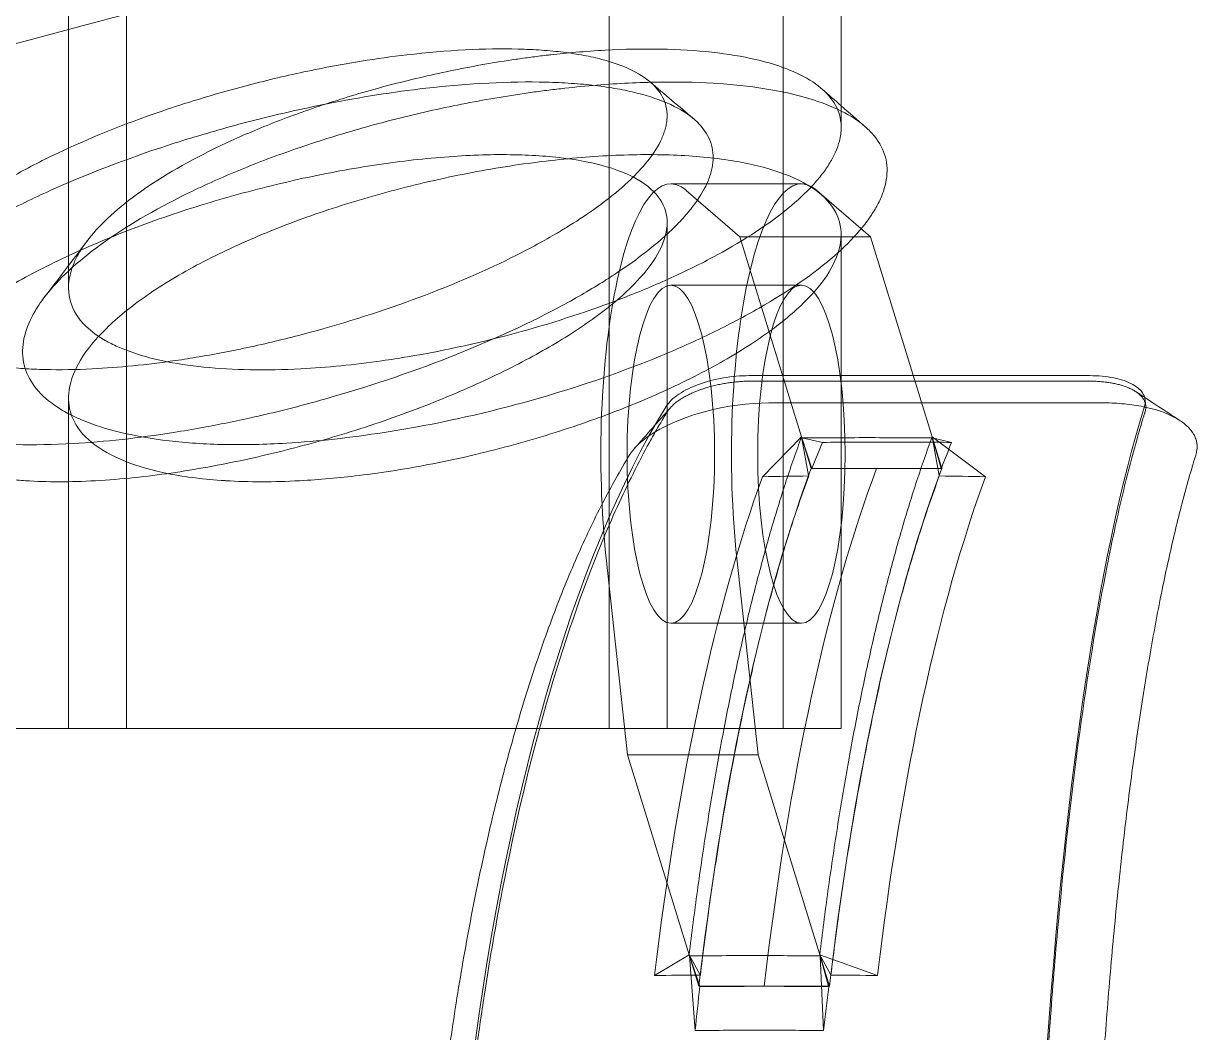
# Model space of a CAD drawing. Header units: millimetres. Extents: x -6314 to 11113, y -129 to 3675.
# Drawn here: x 7616.28 to 7654.58, y 1711.33 to 1744.16 of the extents above; entities that cross this region are included whole.
import ezdxf

# ---------------------------------------------------------------- set-up
doc = ezdxf.new("R2010")
doc.units = ezdxf.units.MM
doc.layers.add('Equipment', color=123, linetype='Continuous')

# ---------------------------------------------------------------- blocks, each defined once
blk = doc.blocks.new('A$C22f65225')
at = {"layer": 'Equipment', "linetype": 'Continuous', "lineweight": 0, "extrusion": (0, 1, 0)}
for p, q in [((-46.43, 263.03), (-46.43, 298)), ((-44.718, 250), (-44.718, 298)), ((-30.432, 250), (-30.432, 298)), ((-25.282, 250), (-25.282, 298)), ((-23.57, 267.774), (-23.57, 298)), ((-24.746, 266.111), (-28.61, 266.111)), ((-28.157, 265.917), (-26.567, 264.54)), ((-22.703, 264.54), (-24.294, 265.917)), ((-28.72, 250), (-28.72, 264.957)), ((-26.567, 264.54), (-22.703, 264.54)), ((-26.567, 264.54), (-24.742, 258.626)), ((-23.57, 250), (-23.57, 264.607)), ((-20.879, 258.626), (-22.703, 264.54)), ((-24.746, 263.111), (-28.61, 263.111)), ((-16.216, 260.435), (-26.304, 260.435)), ((-46.43, 259.311), (-46.43, 259.77)), ((-14.576, 259.705), (-14.562, 259.538)), ((-46.43, 259.31), (-46.43, 259.311)), ((-46.43, 250), (-46.43, 259.31)), ((-25.894, 257.447), (-24.742, 258.626)), ((-24.742, 258.626), (-24.534, 257.478)), ((-24.742, 258.626), (-24.732, 258.593)), ((-24.122, 258.461), (-24.732, 258.593)), ((-24.436, 257.692), (-24.732, 258.593)), ((-24.732, 258.593), (-24.454, 257.692)), ((-19.299, 257.447), (-20.879, 258.626)), ((-20.671, 257.478), (-20.879, 258.626)), ((-20.868, 258.593), (-20.879, 258.626)), ((-20.306, 258.461), (-20.868, 258.593)), ((-20.868, 258.593), (-20.609, 257.692)), ((-20.591, 257.692), (-20.868, 258.593)), ((-24.436, 257.692), (-24.454, 257.692)), ((-22.522, 257.692), (-24.436, 257.692)), ((-24.433, 257.683), (-24.436, 257.692)), ((-20.609, 257.692), (-22.522, 257.692)), ((-20.609, 257.692), (-20.606, 257.683)), ((-20.591, 257.692), (-20.609, 257.692)), ((-24.534, 257.478), (-24.532, 257.467)), ((-20.669, 257.467), (-20.671, 257.478)), ((-29.894, 249.219), (-30.521, 255.033)), ((-26.657, 255.033), (-26.03, 249.219)), ((-24.746, 253.111), (-28.61, 253.111)), ((-49.192, 250), (-46.43, 250)), ((-46.43, 250), (-37.836, 250)), ((-37.836, 250), (-23.57, 250)), ((-28.069, 243.301), (-29.894, 249.219)), ((-26.03, 249.219), (-29.894, 249.219)), ((-26.03, 249.219), (-24.205, 243.301)), ((-29.094, 242.69), (-28.069, 243.301)), ((-27.741, 242.712), (-28.069, 243.301)), ((-28.058, 243.268), (-28.069, 243.301)), ((-27.89, 241.061), (-28.058, 243.268)), ((-28.058, 243.268), (-27.756, 242.371)), ((-27.782, 242.371), (-28.058, 243.268)), ((-22.499, 242.69), (-24.205, 243.301)), ((-24.205, 243.301), (-23.877, 242.712)), ((-24.205, 243.301), (-24.195, 243.268)), ((-24.092, 241.061), (-24.195, 243.268)), ((-23.943, 242.371), (-24.195, 243.268)), ((-24.195, 243.268), (-23.918, 242.371)), ((-27.737, 242.704), (-27.741, 242.712)), ((-23.877, 242.712), (-23.873, 242.704)), ((-27.756, 242.371), (-27.782, 242.371)), ((-27.756, 242.371), (-27.752, 242.359)), ((-25.85, 242.371), (-27.756, 242.371)), ((-23.943, 242.371), (-25.85, 242.371)), ((-23.94, 242.359), (-23.943, 242.371)), ((-23.918, 242.371), (-23.943, 242.371))]:
    blk.add_line(p, q, dxfattribs=at)
at = {"layer": 'Equipment', "linetype": 'Continuous', "lineweight": 0, "extrusion": (0, 0, -1)}
blk.add_arc((0, 96.769), 180, 71.01086, 88.08979, dxfattribs=at)
for centre, major_axis, ratio, start_param, end_param in [((-28.61, 258.111), (0, 8), 0.258819, -1.965779, 0.22045), ((-28.61, 258.111), (0, -5), 0.258819, -3.141592653589798, 3.141592653589789), ((-22.573, 227), (0, 37.2), 0.34202, -1.237608, -0.506999), ((-15.626, 226.995), (0.33, 37.205), 0.24891, -0.603058, -0.565039), ((6.881, 162.366), (144.922, -31.473), 0.620885, -1.920636, -1.907277), ((6.881, 162.366), (144.922, -31.473), 0.620885, -1.907278, -1.893919), ((-15.15, 227), (0, 37.2), 0.258819, -0.610601, -0.6005), ((-15.15, 227), (0, 37.2), 0.258819, -1.134743, -0.610601), ((-13.76, 226.984), (0.004, -37.214), 0.258982, -4.276685, -3.753451), ((-0.009, 196.282), (109.18, -13.161), 0.407818, -1.889241, -1.87638), ((-15.15, 227), (0, 37.2), 0.258819, -1.144829, -1.134743), ((-0.007, 196.282), (109.18, -13.161), 0.407817, -1.840018, -1.827157), ((-15.818, 226.998), (0.461, 37.201), 0.244947, -1.18619, -1.148181)]:
    blk.add_ellipse(centre, major_axis=major_axis, ratio=ratio, start_param=start_param, end_param=end_param, dxfattribs=at)
at = {"layer": 'Equipment', "linetype": 'Continuous', "lineweight": 0}
for centre, major_axis, ratio, start_param, end_param in [((-24.746, 258.111), (0, 8), 0.258819, -0.22045, 1.965779), ((-24.746, 258.111), (0, -5), 0.258819, -3.141592653589789, 3.141592653589798), ((-26.628, 258.062), (3.369, 0.556), 0.43529, 1.223758, 2.321842), ((-11.461, 227), (0, -37.2), 0.173648, -2.634593, -1.903985), ((-18.528, 226.995), (0.332, -37.205), 0.268682, -2.581157, -2.543138), ((-29.815, 258.106), (-0.0417, -0.0639), 0.049048, -2.088656, -1.02722), ((-17.082, 227), (0, -37.2), 0.258819, -2.541093, -1.996763), ((-19.014, 227), (0, -37.2), 0.258819, -2.541093, -2.530991), ((-20.355, 226.984), (-0.004, 37.214), 0.258983, 0.611859, 1.135093), ((-19.014, 227), (0, -37.2), 0.258819, -2.530991, -2.00685), ((-0.061, 133.097), (-142.439, 52.637), 0.791175, -1.120696, -1.111384), ((-0.051, 133.097), (-142.439, 52.637), 0.791175, -1.156281, -1.146969), ((-19.014, 227), (0, -37.2), 0.258819, -2.00685, -1.996763), ((-18.337, 226.998), (0.464, -37.201), 0.272601, -1.999849, -1.96184)]:
    blk.add_ellipse(centre, major_axis=major_axis, ratio=ratio, start_param=start_param, end_param=end_param, dxfattribs=at)
for points, knots in [([(-49.41, 260.88), (-49.739, 260.958), (-50.036, 261.054), (-50.294, 261.164), (-50.816, 261.387), (-51.185, 261.675), (-51.386, 262.001), (-51.46, 262.12), (-51.514, 262.248), (-51.546, 262.382), (-51.557, 262.427), (-51.565, 262.472), (-51.57, 262.518), (-51.582, 262.609), (-51.583, 262.7), (-51.576, 262.794), (-51.568, 262.888), (-51.551, 262.985), (-51.525, 263.081), (-51.418, 263.483), (-51.147, 263.926), (-50.722, 264.381), (-50.299, 264.835), (-49.717, 265.306), (-49.034, 265.754), (-48.782, 265.92), (-48.508, 266.087), (-48.218, 266.254), (-48.122, 266.309), (-48.023, 266.365), (-47.922, 266.42), (-47.519, 266.642), (-47.072, 266.868), (-46.62, 267.079), (-45.677, 267.519), (-44.605, 267.946), (-43.479, 268.324), (-42.927, 268.509), (-42.348, 268.688), (-41.762, 268.852), (-41.47, 268.935), (-41.176, 269.013), (-40.884, 269.087), (-40.593, 269.161), (-40.304, 269.231), (-40.018, 269.296), (-39.727, 269.363), (-39.429, 269.428), (-39.128, 269.489), (-38.227, 269.672), (-37.301, 269.822), (-36.421, 269.925), (-35.232, 270.065), (-34.1, 270.123), (-33.125, 270.097), (-32.889, 270.091), (-32.656, 270.08), (-32.432, 270.064), (-32.208, 270.048), (-31.993, 270.027), (-31.785, 270.001), (-31.577, 269.976), (-31.376, 269.945), (-31.186, 269.909), (-30.996, 269.874), (-30.817, 269.834), (-30.651, 269.79), (-29.969, 269.611), (-29.448, 269.352), (-29.127, 269.037), (-28.973, 268.886), (-28.861, 268.719), (-28.795, 268.541), (-28.762, 268.452), (-28.74, 268.361), (-28.729, 268.268), (-28.723, 268.22), (-28.72, 268.172), (-28.72, 268.123)], [0.353245, 0.353245, 0.353245, 0.353245, 0.3767108, 0.3767108, 0.3767108, 0.4242384, 0.4242384, 0.4242384, 0.441531, 0.441531, 0.441531, 0.4472953, 0.4472953, 0.4472953, 0.4588237, 0.4588237, 0.4588237, 0.4703522, 0.4703522, 0.4703522, 0.5182109, 0.5182109, 0.5182109, 0.5659083, 0.5659083, 0.5659083, 0.5835153, 0.5835153, 0.5835153, 0.5893843, 0.5893843, 0.5893843, 0.6128602, 0.6128602, 0.6128602, 0.6617487, 0.6617487, 0.6617487, 0.6856695, 0.6856695, 0.6856695, 0.6976298, 0.6976298, 0.6976298, 0.7095902, 0.7095902, 0.7095902, 0.7218024, 0.7218024, 0.7218024, 0.7584388, 0.7584388, 0.7584388, 0.8079072, 0.8079072, 0.8079072, 0.8199198, 0.8199198, 0.8199198, 0.8319323, 0.8319323, 0.8319323, 0.8439449, 0.8439449, 0.8439449, 0.8559575, 0.8559575, 0.8559575, 0.9052963, 0.9052963, 0.9052963, 0.9289723, 0.9289723, 0.9289723, 0.9408102, 0.9408102, 0.9408102, 0.9469332, 0.9469332, 0.9469332, 0.9469332]), ([(-32.164, 269.927), (-32.21, 269.922), (-32.403, 269.9), (-32.744, 269.857), (-33.347, 269.774), (-34.417, 269.602), (-35.337, 269.414), (-35.93, 269.276)], [0.9501446, 0.9501446, 0.9501446, 0.9501446, 0.95201935, 0.95801693, 0.96401451, 0.97600968, 1, 1, 1, 1]), ([(-23.57, 267.774), (-23.57, 267.85), (-23.576, 267.924), (-23.588, 267.997), (-23.621, 268.199), (-23.7, 268.391), (-23.825, 268.571), (-23.95, 268.751), (-24.12, 268.918), (-24.333, 269.069), (-24.541, 269.217), (-24.802, 269.357), (-25.098, 269.477), (-25.173, 269.507), (-25.249, 269.536), (-25.328, 269.564), (-25.566, 269.649), (-25.829, 269.725), (-26.108, 269.789), (-26.494, 269.878), (-26.926, 269.951), (-27.397, 270.002), (-27.867, 270.054), (-28.376, 270.085), (-28.911, 270.095), (-29.429, 270.104), (-29.983, 270.094), (-30.556, 270.062), (-30.842, 270.047), (-31.133, 270.026), (-31.425, 270.001), (-31.671, 269.98), (-31.917, 269.955), (-32.164, 269.927)], [0.7489057, 0.7489057, 0.7489057, 0.7489057, 0.757753, 0.757753, 0.757753, 0.7821998, 0.7821998, 0.7821998, 0.8066466, 0.8066466, 0.8066466, 0.8305373, 0.8305373, 0.8305373, 0.8365099, 0.8365099, 0.8365099, 0.8544279, 0.8544279, 0.8544279, 0.8792333, 0.8792333, 0.8792333, 0.9040387, 0.9040387, 0.9040387, 0.928029, 0.928029, 0.928029, 0.9400242, 0.9400242, 0.9400242, 0.950143, 0.950143, 0.950143, 0.950143]), ([(-35.931, 269.276), (-36.234, 269.206), (-36.537, 269.132), (-36.837, 269.054), (-37.136, 268.976), (-37.433, 268.894), (-37.726, 268.809), (-38.311, 268.639), (-38.879, 268.457), (-39.416, 268.268), (-39.673, 268.177), (-39.932, 268.082), (-40.183, 267.985), (-40.435, 267.889), (-40.679, 267.79), (-40.92, 267.689), (-41.16, 267.589), (-41.397, 267.485), (-41.626, 267.38), (-41.856, 267.275), (-42.078, 267.169), (-42.288, 267.063), (-43.151, 266.632), (-43.921, 266.167), (-44.543, 265.7), (-45.159, 265.237), (-45.637, 264.764), (-45.947, 264.325), (-46.022, 264.219), (-46.088, 264.114), (-46.147, 264.008), (-46.206, 263.902), (-46.257, 263.794), (-46.298, 263.688), (-46.38, 263.475), (-46.424, 263.265), (-46.429, 263.069), (-46.43, 263.056), (-46.43, 263.043), (-46.43, 263.03)], [0.0000022, 0.0000022, 0.0000022, 0.0000022, 0.0122945, 0.0122945, 0.0122945, 0.024589, 0.024589, 0.024589, 0.049178, 0.049178, 0.049178, 0.0609547, 0.0609547, 0.0609547, 0.0727313, 0.0727313, 0.0727313, 0.084508, 0.084508, 0.084508, 0.0962846, 0.0962846, 0.0962846, 0.1445516, 0.1445516, 0.1445516, 0.1923654, 0.1923654, 0.1923654, 0.2039535, 0.2039535, 0.2039535, 0.2155416, 0.2155416, 0.2155416, 0.2387179, 0.2387179, 0.2387179, 0.2402865, 0.2402865, 0.2402865, 0.2402865]), ([(-27.905, 265.512), (-27.73, 265.751), (-27.524, 266.108), (-27.402, 266.502), (-27.366, 266.719), (-27.353, 266.928), (-27.377, 267.182), (-27.509, 267.574), (-27.716, 267.84), (-28.274, 268.334), (-28.86, 268.606), (-29.794, 268.84), (-30.187, 268.925), (-30.845, 269.022), (-31.546, 269.087), (-32.051, 269.11), (-33.36, 269.144), (-34.578, 269.083), (-36.808, 268.828), (-38.134, 268.618), (-39.423, 268.345), (-40.051, 268.205), (-40.671, 268.059), (-41.948, 267.727), (-42.899, 267.441), (-44.732, 266.842), (-45.914, 266.386), (-47.477, 265.681), (-48.101, 265.377), (-49.007, 264.889), (-49.415, 264.649), (-50.496, 263.976), (-51.187, 263.455), (-52.245, 262.427), (-52.612, 261.919), (-52.84, 261.34), (-52.911, 261.113), (-52.945, 260.837), (-52.937, 260.519), (-52.887, 260.311), (-52.652, 259.765), (-52.278, 259.404), (-51.427, 258.982), (-51.088, 258.856), (-50.713, 258.755)], [-0.9999972, -0.9999972, -0.9999972, -0.9999972, -0.9763241, -0.9644861, -0.9585671, -0.9526482, -0.9408102, -0.9289723, -0.9052963, -0.9052963, -0.8559575, -0.8559575, -0.8439449, -0.8319323, -0.8199198, -0.8079072, -0.8079072, -0.7584388, -0.7584388, -0.7218024, -0.7095902, -0.7095902, -0.6976298, -0.6856695, -0.6617487, -0.6617487, -0.6128602, -0.6128602, -0.5893843, -0.5835153, -0.5659083, -0.5659083, -0.5182109, -0.5182109, -0.4703522, -0.4703522, -0.4588237, -0.4472953, -0.441531, -0.4242384, -0.4242384, -0.3767108, -0.3767108, -0.3532455, -0.3532455, -0.3532455, -0.3532455]), ([(-35.777, 268.257), (-35.136, 268.402), (-34.143, 268.6), (-32.991, 268.78), (-32.341, 268.868), (-31.707, 268.945), (-30.916, 269.024), (-29.659, 269.111), (-28.761, 269.128), (-27.624, 269.108), (-26.524, 269.043), (-25.579, 268.891), (-24.849, 268.73), (-24.459, 268.622), (-23.779, 268.377), (-23.414, 268.195), (-23.06, 267.962), (-22.954, 267.882), (-22.857, 267.799)], [-1, -1, -1, -1, -0.9760097, -0.9640145, -0.9580169, -0.9520194, -0.9400242, -0.928029, -0.9040387, -0.9040387, -0.8792333, -0.8544279, -0.8544279, -0.8365099, -0.8305373, -0.8066466, -0.8066466, -0.795, -0.795, -0.795, -0.795]), ([(-47.128, 262.774), (-47.1, 262.811), (-47.071, 262.847), (-46.64, 263.379), (-46.058, 263.904), (-44.608, 264.926), (-43.728, 265.432), (-42.524, 266.01), (-42.028, 266.239), (-41.251, 266.568), (-40.43, 266.888), (-39.859, 267.091), (-38.983, 267.39), (-38.052, 267.681), (-36.761, 268.026), (-36.106, 268.183), (-35.778, 268.257)], [-0.1958824, -0.1958824, -0.1958824, -0.1958824, -0.1923654, -0.1923654, -0.1445516, -0.1445516, -0.0962846, -0.0962846, -0.084508, -0.0727313, -0.0609547, -0.049178, -0.049178, -0.024589, -0.0122945, -0.000003, -0.000003, -0.000003, -0.000003]), ([(-28.72, 268.123), (-28.72, 268.078), (-28.725, 267.984), (-28.748, 267.837), (-28.801, 267.633), (-28.949, 267.264), (-29.172, 266.932), (-29.355, 266.712)], [0.94693617, 0.94693617, 0.94693617, 0.94693617, 0.95264817, 0.95856715, 0.96448613, 0.97632409, 1, 1, 1, 1]), ([(-37.156, 260.875), (-36.903, 260.911), (-36.649, 260.951), (-36.397, 260.993), (-35.289, 261.178), (-34.14, 261.434), (-33.035, 261.739), (-32.003, 262.024), (-30.975, 262.364), (-30.066, 262.715), (-30.013, 262.735), (-29.96, 262.756), (-29.907, 262.777), (-29.436, 262.962), (-28.973, 263.158), (-28.521, 263.366), (-28.07, 263.574), (-27.631, 263.794), (-27.236, 264.009), (-26.42, 264.454), (-25.705, 264.923), (-25.142, 265.385), (-24.867, 265.61), (-24.62, 265.841), (-24.412, 266.067), (-24.308, 266.181), (-24.213, 266.293), (-24.129, 266.403), (-24.045, 266.513), (-23.971, 266.621), (-23.907, 266.726), (-23.841, 266.834), (-23.784, 266.942), (-23.736, 267.051), (-23.688, 267.16), (-23.65, 267.268), (-23.623, 267.375), (-23.588, 267.511), (-23.57, 267.644), (-23.57, 267.774)], [0.4624182, 0.4624182, 0.4624182, 0.4624182, 0.473235, 0.473235, 0.473235, 0.5207903, 0.5207903, 0.5207903, 0.5652056, 0.5652056, 0.5652056, 0.5678094, 0.5678094, 0.5678094, 0.5911634, 0.5911634, 0.5911634, 0.6145173, 0.6145173, 0.6145173, 0.6627417, 0.6627417, 0.6627417, 0.6861952, 0.6861952, 0.6861952, 0.697922, 0.697922, 0.697922, 0.7096488, 0.7096488, 0.7096488, 0.7216748, 0.7216748, 0.7216748, 0.7337009, 0.7337009, 0.7337009, 0.7489057, 0.7489057, 0.7489057, 0.7489057]), ([(-22.857, 267.799), (-22.752, 267.707), (-22.481, 267.427), (-22.32, 267.115), (-22.207, 266.688), (-22.194, 266.352), (-22.312, 265.885), (-22.413, 265.65), (-22.532, 265.417), (-22.667, 265.186), (-23.027, 264.698), (-23.397, 264.315), (-24.241, 263.555), (-24.977, 263.03), (-26.253, 262.282), (-27.174, 261.785), (-28.198, 261.319), (-29.751, 260.664), (-30.961, 260.227), (-33.506, 259.471), (-34.855, 259.148), (-36.464, 258.856), (-36.785, 258.802), (-37.09, 258.755)], [-0.795, -0.795, -0.795, -0.795, -0.7821998, -0.757753, -0.757753, -0.7337009, -0.7216748, -0.7096488, -0.7096488, -0.697922, -0.6861952, -0.6627417, -0.6627417, -0.6145173, -0.6145173, -0.5911634, -0.5678094, -0.5678094, -0.5207903, -0.5207903, -0.473235, -0.473235, -0.4624159, -0.4624159, -0.4624159, -0.4624159]), ([(-47.7, 257.328), (-47.868, 257.338), (-48.03, 257.352), (-48.714, 257.422), (-49.204, 257.51), (-50.061, 257.75), (-50.428, 257.902), (-51.013, 258.262), (-51.231, 258.469), (-51.515, 258.918), (-51.58, 259.161), (-51.58, 259.667), (-51.509, 259.95), (-51.211, 260.547), (-50.985, 260.861), (-50.392, 261.499), (-50.024, 261.823), (-49.175, 262.461), (-48.695, 262.775), (-47.689, 263.361), (-47.129, 263.654), (-45.905, 264.23), (-45.24, 264.512), (-43.845, 265.044), (-43.114, 265.294), (-41.632, 265.746), (-40.882, 265.948), (-39.45, 266.288), (-38.72, 266.438), (-37.26, 266.689), (-36.53, 266.788), (-35.126, 266.926), (-34.45, 266.965), (-33.198, 266.98), (-32.621, 266.956), (-31.584, 266.855), (-31.095, 266.773), (-30.239, 266.546), (-29.872, 266.401), (-29.288, 266.059), (-29.07, 265.862), (-28.786, 265.431), (-28.72, 265.197), (-28.72, 264.957), (-28.72, 264.707), (-28.792, 264.432), (-29.09, 263.849), (-29.316, 263.541), (-29.908, 262.912), (-30.276, 262.591), (-31.121, 261.955), (-31.599, 261.64), (-32.603, 261.049), (-33.164, 260.75), (-34.39, 260.161), (-35.055, 259.871), (-36.451, 259.322), (-37.183, 259.062), (-38.666, 258.59), (-39.417, 258.378), (-40.85, 258.022), (-41.578, 257.864), (-43.036, 257.6), (-43.765, 257.494), (-44.865, 257.38), (-45.255, 257.348), (-45.632, 257.328)], [-22.757289, -22.757289, -22.757289, -22.757289, -22.427969, -22.427969, -21.310874, -21.310874, -20.193779, -20.193779, -19.076684, -19.076684, -17.959588, -17.959588, -16.791993, -16.791993, -15.624399, -15.624399, -14.456804, -14.456804, -13.289209, -13.289209, -12.160848, -12.160848, -11.032488, -11.032488, -9.904127, -9.904127, -8.775766, -8.775766, -7.695432, -7.695432, -6.615098, -6.615098, -5.534764, -5.534764, -4.454429, -4.454429, -3.340822, -3.340822, -2.227215, -2.227215, -1.113607, -1.113607, 0, 0, 0, 1.164138, 1.164138, 2.328277, 2.328277, 3.492415, 3.492415, 4.656553, 4.656553, 5.789978, 5.789978, 6.923402, 6.923402, 8.056827, 8.056827, 9.190251, 9.190251, 10.270946, 10.270946, 11.351641, 11.351641, 11.964784, 11.964784, 11.964784, 11.964784]), ([(-39.587, 257.328), (-39.009, 257.358), (-38.419, 257.411), (-37.133, 257.567), (-36.395, 257.683), (-34.9, 257.976), (-34.142, 258.153), (-32.659, 258.553), (-31.932, 258.776), (-30.555, 259.252), (-29.905, 259.505), (-28.671, 260.033), (-28.049, 260.33), (-26.895, 260.95), (-26.363, 261.273), (-25.428, 261.925), (-25.024, 262.254), (-24.364, 262.896), (-24.108, 263.209), (-23.751, 263.792), (-23.633, 264.083), (-23.546, 264.646), (-23.577, 264.918), (-23.798, 265.424), (-23.988, 265.657), (-24.515, 266.071), (-24.851, 266.25), (-25.606, 266.537), (-26.04, 266.656), (-27.031, 266.842), (-27.589, 266.908), (-28.796, 266.978), (-29.445, 266.983), (-30.787, 266.933), (-31.48, 266.878), (-32.164, 266.8), (-32.865, 266.72), (-33.602, 266.609), (-35.097, 266.332), (-35.854, 266.164), (-37.338, 265.782), (-38.065, 265.568), (-39.443, 265.109), (-40.094, 264.865), (-41.33, 264.351), (-41.953, 264.061), (-43.109, 263.452), (-43.641, 263.132), (-44.575, 262.485), (-44.979, 262.157), (-45.637, 261.513), (-45.892, 261.197), (-46.249, 260.605), (-46.368, 260.308), (-46.45, 259.759), (-46.429, 259.506), (-46.344, 259.267)], [-18.87909, -18.87909, -18.87909, -18.87909, -17.969176, -17.969176, -16.87428, -16.87428, -15.779384, -15.779384, -14.684488, -14.684488, -13.589591, -13.589591, -12.408386, -12.408386, -11.227181, -11.227181, -10.045976, -10.045976, -8.864771, -8.864771, -7.714607, -7.714607, -6.564444, -6.564444, -5.414281, -5.414281, -4.264118, -4.264118, -3.198088, -3.198088, -2.132059, -2.132059, -1.066029, -1.066029, 0, 0, 0, 1.091896, 1.091896, 2.183793, 2.183793, 3.275689, 3.275689, 4.367585, 4.367585, 5.547871, 5.547871, 6.728158, 6.728158, 7.908444, 7.908444, 9.08873, 9.08873, 10.244106, 10.244106, 11.27991, 11.27991, 11.27991, 11.27991]), ([(-29.355, 266.712), (-29.449, 266.599), (-29.553, 266.484), (-29.666, 266.369), (-29.779, 266.254), (-29.902, 266.138), (-30.034, 266.022), (-30.298, 265.79), (-30.598, 265.556), (-30.926, 265.325), (-31.162, 265.159), (-31.423, 264.988), (-31.698, 264.819), (-31.789, 264.763), (-31.882, 264.707), (-31.976, 264.652), (-32.165, 264.541), (-32.36, 264.431), (-32.561, 264.321), (-32.762, 264.212), (-32.97, 264.103), (-33.179, 263.998), (-34.033, 263.567), (-35.018, 263.137), (-36.063, 262.746), (-37.107, 262.356), (-38.216, 262.001), (-39.313, 261.707), (-39.579, 261.635), (-39.845, 261.567), (-40.114, 261.501), (-40.383, 261.435), (-40.654, 261.372), (-40.928, 261.311), (-41.066, 261.281), (-41.204, 261.252), (-41.342, 261.223), (-41.755, 261.137), (-42.166, 261.06), (-42.563, 260.993), (-42.797, 260.953), (-43.031, 260.916), (-43.264, 260.882)], [0.0000027, 0.0000027, 0.0000027, 0.0000027, 0.0121131, 0.0121131, 0.0121131, 0.0242262, 0.0242262, 0.0242262, 0.0484525, 0.0484525, 0.0484525, 0.0658968, 0.0658968, 0.0658968, 0.0717116, 0.0717116, 0.0717116, 0.0833412, 0.0833412, 0.0833412, 0.0949708, 0.0949708, 0.0949708, 0.1425487, 0.1425487, 0.1425487, 0.1900407, 0.1900407, 0.1900407, 0.2015592, 0.2015592, 0.2015592, 0.2130777, 0.2130777, 0.2130777, 0.218837, 0.218837, 0.218837, 0.2361147, 0.2361147, 0.2361147, 0.2462979, 0.2462979, 0.2462979, 0.2462979]), ([(-43.319, 258.755), (-43.036, 258.799), (-42.747, 258.848), (-41.975, 258.989), (-41.314, 259.124), (-40.345, 259.348), (-39.559, 259.544), (-38.935, 259.717), (-37.376, 260.166), (-36.111, 260.599), (-33.803, 261.521), (-32.738, 262.017), (-31.604, 262.628), (-31.173, 262.87), (-30.663, 263.178), (-30.074, 263.557), (-29.716, 263.811), (-29.137, 264.25), (-28.683, 264.636), (-28.196, 265.142), (-27.995, 265.39), (-27.905, 265.512), (-27.905, 265.512), (-27.905, 265.512)], [-0.2462908, -0.2462908, -0.2462908, -0.2462908, -0.2361147, -0.2361147, -0.218837, -0.2130777, -0.2015592, -0.1900407, -0.1900407, -0.1425487, -0.1425487, -0.0949708, -0.0949708, -0.0833412, -0.0717116, -0.0658968, -0.0484525, -0.0484525, -0.0242262, -0.0121131, 0, 0, 0.0000014, 0.0000014, 0.0000014, 0.0000014]), ([(-46.43, 263.03), (-46.43, 262.64), (-46.277, 262.274), (-45.973, 261.956), (-45.819, 261.795), (-45.623, 261.642), (-45.391, 261.505), (-45.275, 261.437), (-45.151, 261.372), (-45.019, 261.312), (-44.888, 261.252), (-44.751, 261.197), (-44.607, 261.145), (-44.324, 261.043), (-43.999, 260.951), (-43.641, 260.875)], [0.2402865, 0.2402865, 0.2402865, 0.2402865, 0.2865178, 0.2865178, 0.2865178, 0.3098275, 0.3098275, 0.3098275, 0.3214824, 0.3214824, 0.3214824, 0.3331373, 0.3331373, 0.3331373, 0.3559889, 0.3559889, 0.3559889, 0.3559889]), ([(-44.88, 258.755), (-44.88, 258.755), (-44.88, 258.755), (-45.298, 258.855), (-45.674, 258.976), (-46.149, 259.172), (-46.456, 259.315), (-46.991, 259.641), (-47.287, 259.923), (-47.734, 260.516), (-47.84, 260.971), (-47.725, 261.674), (-47.599, 262.042), (-47.338, 262.486), (-47.192, 262.69), (-47.128, 262.774)], [-0.3559934, -0.3559934, -0.3559934, -0.3559934, -0.3559905, -0.3559905, -0.3331373, -0.3331373, -0.3214824, -0.3098275, -0.2865178, -0.2865178, -0.2387179, -0.2387179, -0.2155416, -0.2039535, -0.1958824, -0.1958824, -0.1958824, -0.1958824]), ([(-43.264, 260.882), (-44.115, 260.758), (-44.949, 260.675), (-46.21, 260.612), (-46.916, 260.602), (-47.771, 260.641), (-48.161, 260.676), (-48.725, 260.741), (-49.084, 260.802), (-49.41, 260.88)], [0.2462979, 0.2462979, 0.2462979, 0.2462979, 0.283604, 0.283604, 0.3067725, 0.3183568, 0.3299411, 0.3299411, 0.353244, 0.353244, 0.353244, 0.353244]), ([(-43.641, 260.875), (-43.267, 260.795), (-42.856, 260.732), (-42.424, 260.688), (-41.993, 260.644), (-41.533, 260.617), (-41.052, 260.609), (-40.57, 260.6), (-40.068, 260.61), (-39.556, 260.637), (-39.176, 260.657), (-38.776, 260.688), (-38.374, 260.728), (-37.972, 260.768), (-37.568, 260.817), (-37.156, 260.875)], [0.3559905, 0.3559905, 0.3559905, 0.3559905, 0.3797959, 0.3797959, 0.3797959, 0.4035119, 0.4035119, 0.4035119, 0.427228, 0.427228, 0.427228, 0.4448219, 0.4448219, 0.4448219, 0.4624159, 0.4624159, 0.4624159, 0.4624159]), ([(-26.304, 260.435), (-26.546, 260.435), (-26.803, 260.412), (-27.309, 260.326), (-27.556, 260.263), (-27.99, 260.103), (-28.195, 260.008), (-28.543, 259.774), (-28.672, 259.649), (-28.751, 259.52)], [-1.803294, -1.803294, -1.803294, -1.803294, -1.308923, -1.308923, -0.813402, -0.813402, -0.396487, -0.396487, 0, 0, 0, 0]), ([(-27.744, 260.016), (-27.715, 260.027), (-27.685, 260.037), (-27.655, 260.047), (-27.631, 260.055), (-27.607, 260.063), (-27.583, 260.07), (-27.577, 260.072), (-27.571, 260.074), (-27.565, 260.076), (-27.546, 260.082), (-27.527, 260.087), (-27.508, 260.093), (-27.484, 260.1), (-27.459, 260.107), (-27.433, 260.114), (-27.408, 260.121), (-27.383, 260.127), (-27.357, 260.134), (-27.332, 260.14), (-27.306, 260.146), (-27.281, 260.152), (-27.255, 260.158), (-27.229, 260.164), (-27.203, 260.17), (-27.177, 260.175), (-27.151, 260.181), (-27.125, 260.186), (-27.099, 260.191), (-27.072, 260.196), (-27.046, 260.2), (-27.02, 260.205), (-26.993, 260.21), (-26.967, 260.214), (-26.941, 260.218), (-26.914, 260.222), (-26.888, 260.226), (-26.861, 260.23), (-26.835, 260.233), (-26.808, 260.237), (-26.782, 260.24), (-26.756, 260.243), (-26.729, 260.246), (-26.703, 260.249), (-26.677, 260.251), (-26.65, 260.254), (-26.624, 260.256), (-26.598, 260.258), (-26.572, 260.26), (-26.546, 260.262), (-26.52, 260.264), (-26.494, 260.265), (-26.468, 260.267), (-26.442, 260.268), (-26.416, 260.269), (-26.39, 260.27), (-26.364, 260.27), (-26.339, 260.271), (-26.323, 260.271), (-26.297, 260.271), (-26.276, 260.271)], [0.80809491, 0.80809491, 0.80809491, 0.80809491, 0.80951278, 0.80951278, 0.80951278, 0.81065817, 0.81065817, 0.81065817, 0.81093228, 0.81093228, 0.81093228, 0.81180235, 0.81180235, 0.81180235, 0.81294576, 0.81294576, 0.81294576, 0.81408882, 0.81408882, 0.81408882, 0.81523197, 0.81523197, 0.81523197, 0.81637561, 0.81637561, 0.81637561, 0.81752018, 0.81752018, 0.81752018, 0.8186661, 0.8186661, 0.8186661, 0.81981379, 0.81981379, 0.81981379, 0.82096106, 0.82096106, 0.82096106, 0.82210678, 0.82210678, 0.82210678, 0.82325137, 0.82325137, 0.82325137, 0.82439528, 0.82439528, 0.82439528, 0.82553893, 0.82553893, 0.82553893, 0.82668275, 0.82668275, 0.82668275, 0.82782715, 0.82782715, 0.82782715, 0.82897257, 0.82897257, 0.82897257, 0.82970022, 0.82970022, 0.82970022, 0.82970022]), ([(-26.233, 260.271), (-26.07, 260.271), (-25.906, 260.271), (-25.577, 260.271), (-25.396, 260.271), (-22.615, 260.271), (-19.966, 260.271), (-17.11, 260.271), (-16.924, 260.271), (-16.584, 260.271), (-16.415, 260.271), (-16.247, 260.271)], [0.8302066, 0.8302066, 0.8302066, 0.8302066, 0.8358989, 0.8358989, 0.8416785, 0.8416785, 0.9283719, 0.9283719, 0.9341514, 0.9341514, 0.9398437, 0.9398437, 0.9398437, 0.9398437]), ([(-14.597, 259.52), (-14.557, 259.649), (-14.569, 259.774), (-14.698, 260.008), (-14.814, 260.103), (-15.1, 260.263), (-15.291, 260.326), (-15.723, 260.412), (-15.965, 260.435), (-16.216, 260.435)], [-1.401317, -1.401317, -1.401317, -1.401317, -1.093311, -1.093311, -0.76934, -0.76934, -0.384244, -0.384244, 0, 0, 0, 0]), ([(-16.202, 260.271), (-16.181, 260.271), (-16.154, 260.271), (-16.138, 260.271), (-16.112, 260.27), (-16.086, 260.27), (-16.06, 260.269), (-16.035, 260.268), (-16.009, 260.267), (-15.984, 260.265), (-15.958, 260.264), (-15.933, 260.262), (-15.908, 260.26), (-15.883, 260.258), (-15.858, 260.256), (-15.833, 260.254), (-15.808, 260.251), (-15.784, 260.249), (-15.759, 260.246), (-15.735, 260.243), (-15.711, 260.24), (-15.687, 260.237), (-15.663, 260.233), (-15.639, 260.23), (-15.616, 260.226), (-15.593, 260.222), (-15.569, 260.218), (-15.546, 260.214), (-15.523, 260.21), (-15.501, 260.205), (-15.478, 260.201), (-15.456, 260.196), (-15.434, 260.191), (-15.412, 260.186), (-15.39, 260.181), (-15.368, 260.175), (-15.347, 260.17), (-15.326, 260.164), (-15.305, 260.158), (-15.285, 260.152), (-15.264, 260.146), (-15.244, 260.14), (-15.224, 260.134), (-15.204, 260.127), (-15.185, 260.121), (-15.166, 260.114), (-15.147, 260.107), (-15.128, 260.1), (-15.11, 260.093), (-15.096, 260.087), (-15.082, 260.082), (-15.068, 260.076), (-15.064, 260.074), (-15.06, 260.072), (-15.056, 260.07), (-15.038, 260.063), (-15.021, 260.055), (-15.004, 260.047), (-14.983, 260.037), (-14.963, 260.027), (-14.944, 260.016)], [0.94035012, 0.94035012, 0.94035012, 0.94035012, 0.94107769, 0.94107769, 0.94107769, 0.94222286, 0.94222286, 0.94222286, 0.94336685, 0.94336685, 0.94336685, 0.94451008, 0.94451008, 0.94451008, 0.94565299, 0.94565299, 0.94565299, 0.946796, 0.946796, 0.946796, 0.94793953, 0.94793953, 0.94793953, 0.949084, 0.949084, 0.949084, 0.95022984, 0.95022984, 0.95022984, 0.95137749, 0.95137749, 0.95137749, 0.95252484, 0.95252484, 0.95252484, 0.95367066, 0.95367066, 0.95367066, 0.95481538, 0.95481538, 0.95481538, 0.95595943, 0.95595943, 0.95595943, 0.95710324, 0.95710324, 0.95710324, 0.95824723, 0.95824723, 0.95824723, 0.95911804, 0.95911804, 0.95911804, 0.95939183, 0.95939183, 0.95939183, 0.96053747, 0.96053747, 0.96053747, 0.96195545, 0.96195545, 0.96195545, 0.96195545]), ([(-28.32, 259.738), (-28.307, 259.746), (-28.295, 259.754), (-28.262, 259.775), (-28.241, 259.787), (-28.2, 259.811), (-28.178, 259.823), (-28.135, 259.846), (-28.113, 259.858), (-28.068, 259.88), (-28.045, 259.891), (-27.999, 259.913), (-27.975, 259.924), (-27.927, 259.945), (-27.903, 259.955), (-27.854, 259.975), (-27.829, 259.985), (-27.784, 260.002), (-27.764, 260.009), (-27.744, 260.016)], [0.79765332, 0.79765332, 0.79765332, 0.79765332, 0.79846306, 0.79846306, 0.79970244, 0.79970244, 0.80094156, 0.80094156, 0.80218091, 0.80218091, 0.80342001, 0.80342001, 0.80465761, 0.80465761, 0.80589418, 0.80589418, 0.80713022, 0.80713022, 0.80809491, 0.80809491, 0.80809491, 0.80809491]), ([(-14.943, 260.016), (-14.93, 260.009), (-14.917, 260.002), (-14.888, 259.985), (-14.872, 259.975), (-14.842, 259.955), (-14.827, 259.945), (-14.799, 259.924), (-14.785, 259.913), (-14.759, 259.892), (-14.747, 259.881), (-14.723, 259.858), (-14.712, 259.847), (-14.69, 259.823), (-14.68, 259.812), (-14.661, 259.788), (-14.652, 259.776), (-14.638, 259.755), (-14.633, 259.747), (-14.628, 259.738)], [0.96195546, 0.96195546, 0.96195546, 0.96195546, 0.9629194, 0.9629194, 0.96415353, 0.96415353, 0.965387, 0.965387, 0.96662032, 0.96662032, 0.96785397, 0.96785397, 0.96908845, 0.96908845, 0.97032422, 0.97032422, 0.97156177, 0.97156177, 0.97239703, 0.97239703, 0.97239703, 0.97239703]), ([(-28.723, 259.353), (-28.722, 259.355), (-28.721, 259.357), (-28.712, 259.372), (-28.702, 259.386), (-28.682, 259.414), (-28.671, 259.429), (-28.649, 259.457), (-28.637, 259.471), (-28.612, 259.498), (-28.599, 259.512), (-28.572, 259.54), (-28.557, 259.554), (-28.528, 259.581), (-28.513, 259.594), (-28.481, 259.621), (-28.465, 259.634), (-28.431, 259.661), (-28.413, 259.674), (-28.377, 259.7), (-28.359, 259.712), (-28.333, 259.729), (-28.327, 259.734), (-28.32, 259.738)], [0.78598911, 0.78598911, 0.78598911, 0.78598911, 0.78608885, 0.78608885, 0.7873252, 0.7873252, 0.78856074, 0.78856074, 0.78979593, 0.78979593, 0.7910312, 0.7910312, 0.79226697, 0.79226697, 0.79350368, 0.79350368, 0.79474179, 0.79474179, 0.79598176, 0.79598176, 0.79722295, 0.79722295, 0.79765332, 0.79765332, 0.79765332, 0.79765332]), ([(-25.66, 259.631), (-25.662, 259.631), (-25.677, 259.631), (-25.694, 259.631), (-25.702, 259.631), (-25.71, 259.63)], [0, 0, 0, 0, 0.002629283, 0.002629283, 0.005233126, 0.005233126, 0.005233126, 0.005233126]), ([(-15.844, 259.631), (-16.053, 259.631), (-16.264, 259.631), (-16.681, 259.631), (-16.888, 259.631), (-17.508, 259.631), (-17.92, 259.631), (-19.156, 259.631), (-19.977, 259.631), (-21.611, 259.631), (-22.425, 259.631), (-23.64, 259.631), (-24.044, 259.631), (-24.648, 259.631), (-24.85, 259.631), (-25.254, 259.631), (-25.458, 259.631), (-25.66, 259.631)], [0, 0, 0, 0, 0.320003, 0.320003, 0.635638, 0.635638, 1.266921, 1.266921, 2.529499, 2.529499, 3.792077, 3.792077, 4.423361, 4.423361, 4.738997, 4.738997, 5.058959, 5.058959, 5.058959, 5.058959]), ([(-15.793, 259.63), (-15.801, 259.631), (-15.81, 259.631), (-15.827, 259.631), (-15.836, 259.631), (-15.844, 259.631)], [0, 0, 0, 0, 0.01311384, 0.01311384, 0.0262252, 0.0262252, 0.0262252, 0.0262252]), ([(-13.709, 259.202), (-13.959, 259.336), (-14.27, 259.442), (-14.806, 259.552), (-14.994, 259.58), (-15.288, 259.609), (-15.388, 259.616), (-15.592, 259.627), (-15.694, 259.63), (-15.793, 259.63)], [0, 0, 0, 0, 0.634115, 0.634115, 0.95094, 0.95094, 1.109151, 1.109151, 1.270926, 1.270926, 1.270926, 1.270926]), ([(-14.628, 259.738), (-14.625, 259.734), (-14.623, 259.73), (-14.613, 259.713), (-14.607, 259.7), (-14.595, 259.675), (-14.59, 259.661), (-14.58, 259.635), (-14.576, 259.622), (-14.57, 259.595), (-14.567, 259.581), (-14.563, 259.554), (-14.561, 259.54), (-14.56, 259.513), (-14.56, 259.499), (-14.561, 259.471), (-14.562, 259.457), (-14.565, 259.429), (-14.568, 259.415), (-14.574, 259.386), (-14.577, 259.372), (-14.582, 259.357), (-14.583, 259.355), (-14.583, 259.353)], [0.97239703, 0.97239703, 0.97239703, 0.97239703, 0.97280158, 0.97280158, 0.97404272, 0.97404272, 0.97528313, 0.97528313, 0.97652322, 0.97652322, 0.97776343, 0.97776343, 0.97900423, 0.97900423, 0.98024488, 0.98024488, 0.98148425, 0.98148425, 0.98272278, 0.98272278, 0.98396091, 0.98396091, 0.98406108, 0.98406108, 0.98406108, 0.98406108]), ([(-46.343, 259.265), (-46.334, 259.238), (-46.323, 259.212), (-46.201, 258.923), (-46.01, 258.679), (-45.481, 258.247), (-45.143, 258.058), (-44.387, 257.757), (-43.954, 257.632), (-42.963, 257.436), (-42.406, 257.367), (-41.793, 257.329), (-41.783, 257.328), (-41.773, 257.328)], [11.282524, 11.282524, 11.282524, 11.282524, 11.399482, 11.399482, 12.554858, 12.554858, 13.710234, 13.710234, 14.775429, 14.775429, 15.840624, 15.840624, 15.858104, 15.858104, 15.858104, 15.858104]), ([(-34.536, 239.115), (-34.535, 239.124), (-34.532, 239.147), (-34.528, 239.178), (-34.526, 239.194), (-34.52, 239.243), (-34.516, 239.276), (-34.505, 239.369), (-34.497, 239.433), (-34.474, 239.625), (-34.458, 239.752), (-34.41, 240.132), (-34.376, 240.387), (-34.272, 241.154), (-34.198, 241.671), (-33.958, 243.225), (-33.785, 244.228), (-33.217, 247.167), (-32.778, 249.022), (-31.79, 252.476), (-31.243, 254.067), (-30.354, 256.221), (-30.047, 256.898), (-29.568, 257.856), (-29.407, 258.163), (-29.164, 258.604), (-29.082, 258.748), (-28.961, 258.957), (-28.921, 259.026), (-28.859, 259.129), (-28.839, 259.163), (-28.798, 259.232), (-28.777, 259.265), (-28.757, 259.299)], [-6.520381, -6.520381, -6.520381, -6.520381, -6.510171, -6.510171, -6.498818, -6.498818, -6.474882, -6.474882, -6.423563, -6.423563, -6.320839, -6.320839, -6.116556, -6.116556, -5.700267, -5.700267, -4.887571, -4.887571, -3.26086, -3.26086, -1.634338, -1.634338, -0.821671, -0.821671, -0.410878, -0.410878, -0.206869, -0.206869, -0.104072, -0.104072, -0.052675, -0.052675, -0.000646, -0.000646, -0.000646, -0.000646]), ([(-28.757, 259.299), (-28.751, 259.308), (-28.745, 259.317), (-28.737, 259.331), (-28.734, 259.335), (-28.727, 259.347), (-28.724, 259.352), (-28.723, 259.353)], [0.00000082, 0.00000082, 0.00000082, 0.00000082, 0.02837281, 0.02837281, 0.04274942, 0.04274942, 0.06649725, 0.06649725, 0.06649725, 0.06649725]), ([(-14.583, 259.353), (-14.584, 259.35), (-14.587, 259.341), (-14.593, 259.322), (-14.595, 259.314), (-14.603, 259.291), (-14.608, 259.275), (-14.622, 259.227), (-14.632, 259.196), (-14.661, 259.1), (-14.681, 259.035), (-14.736, 258.848), (-14.772, 258.725), (-14.807, 258.602)], [0.0000047, 0.0000047, 0.0000047, 0.0000047, 0.0328001, 0.0328001, 0.0561884, 0.0561884, 0.1029388, 0.1029388, 0.1967158, 0.1967158, 0.3842699, 0.3842699, 0.7379932, 0.7379932, 0.7379932, 0.7379932]), ([(-13.176, 258.755), (-13.231, 258.838), (-13.304, 258.918), (-13.483, 259.068), (-13.589, 259.138), (-13.709, 259.202)], [0, 0, 0, 0, 0.3041137, 0.3041137, 0.6080977, 0.6080977, 0.6080977, 0.6080977]), ([(-50.713, 258.755), (-50.34, 258.654), (-49.921, 258.571), (-49.239, 258.481), (-48.764, 258.432), (-47.733, 258.378), (-46.878, 258.393), (-45.354, 258.479), (-44.354, 258.592), (-43.319, 258.755), (-43.319, 258.755), (-43.319, 258.755)], [-0.3532445, -0.3532445, -0.3532445, -0.3532445, -0.3299411, -0.3299411, -0.3183568, -0.3067725, -0.283604, -0.283604, -0.2462932, -0.2462932, -0.2462915, -0.2462915, -0.2462915, -0.2462915]), ([(-37.09, 258.755), (-37.586, 258.678), (-38.567, 258.547), (-39.518, 258.465), (-40.609, 258.4), (-41.84, 258.372), (-42.942, 258.447), (-43.968, 258.567), (-44.445, 258.651), (-44.88, 258.755)], [-0.4624151, -0.4624151, -0.4624151, -0.4624151, -0.4448219, -0.427228, -0.427228, -0.4035119, -0.3797959, -0.3797959, -0.3559938, -0.3559938, -0.3559938, -0.3559938]), ([(-29.104, 258.755), (-29.115, 258.748), (-29.126, 258.741), (-29.169, 258.714), (-29.2, 258.694), (-29.261, 258.653), (-29.29, 258.632), (-29.348, 258.59), (-29.376, 258.569), (-29.429, 258.526), (-29.456, 258.505), (-29.506, 258.462), (-29.53, 258.44), (-29.577, 258.395), (-29.6, 258.373), (-29.644, 258.328), (-29.664, 258.306), (-29.704, 258.26), (-29.723, 258.238), (-29.759, 258.192), (-29.777, 258.167), (-29.794, 258.143), (-29.795, 258.142), (-29.797, 258.14)], [-0.79765331, -0.79765331, -0.79765331, -0.79765331, -0.79722295, -0.79722295, -0.79598176, -0.79598176, -0.79474179, -0.79474179, -0.79350368, -0.79350368, -0.79226697, -0.79226697, -0.7910312, -0.7910312, -0.78979593, -0.78979593, -0.78856074, -0.78856074, -0.7873252, -0.7873252, -0.78608885, -0.78608885, -0.78598911, -0.78598911, -0.78598911, -0.78598911]), ([(-13.082, 258.075), (-13.079, 258.084), (-13.076, 258.095), (-13.069, 258.122), (-13.065, 258.136), (-13.056, 258.177), (-13.052, 258.203), (-13.037, 258.324), (-13.042, 258.415), (-13.074, 258.546), (-13.088, 258.59), (-13.117, 258.653), (-13.127, 258.673), (-13.144, 258.704), (-13.15, 258.714), (-13.162, 258.735), (-13.169, 258.744), (-13.176, 258.755)], [-0.4825249, -0.4825249, -0.4825249, -0.4825249, -0.4557707, -0.4557707, -0.4256847, -0.4256847, -0.3708984, -0.3708984, -0.1852975, -0.1852975, -0.0925424, -0.0925424, -0.0461825, -0.0461825, -0.0230106, -0.0230106, -0.0000175, -0.0000175, -0.0000175, -0.0000175]), ([(-28.069, 243.301), (-28.031, 243.615), (-27.991, 243.935), (-27.91, 244.561), (-27.867, 244.88), (-27.781, 245.506), (-27.735, 245.823), (-27.643, 246.446), (-27.596, 246.76), (-27.498, 247.378), (-27.448, 247.687), (-27.346, 248.297), (-27.293, 248.6), (-27.187, 249.199), (-27.132, 249.496), (-27.021, 250.08), (-26.965, 250.371), (-26.851, 250.939), (-26.792, 251.221), (-26.676, 251.77), (-26.616, 252.045), (-26.497, 252.573), (-26.436, 252.838), (-26.316, 253.343), (-26.254, 253.598), (-26.133, 254.081), (-26.07, 254.325), (-25.947, 254.793), (-25.882, 255.034), (-25.753, 255.498), (-25.685, 255.736), (-25.55, 256.196), (-25.479, 256.429), (-25.339, 256.882), (-25.266, 257.109), (-25.12, 257.552), (-25.046, 257.773), (-24.896, 258.204), (-24.819, 258.417), (-24.742, 258.626)], [0, 0, 0, 0, 0.051809, 0.051809, 0.104409, 0.104409, 0.157618, 0.157618, 0.211261, 0.211261, 0.265159, 0.265159, 0.31914, 0.31914, 0.373041, 0.373041, 0.426687, 0.426687, 0.479903, 0.479903, 0.53251, 0.53251, 0.58433, 0.58433, 0.635176, 0.635176, 0.685027, 0.685027, 0.735566, 0.735566, 0.787131, 0.787131, 0.839537, 0.839537, 0.892602, 0.892602, 0.946149, 0.946149, 1, 1, 1, 1]), ([(-24.732, 258.593), (-24.09, 258.598), (-23.449, 258.601), (-22.157, 258.601), (-21.514, 258.598), (-20.868, 258.593)], [0, 0, 0, 0, 0.999229, 0.999229, 1.998458, 1.998458, 1.998458, 1.998458]), ([(-20.879, 258.626), (-20.956, 258.417), (-21.032, 258.204), (-21.182, 257.773), (-21.257, 257.552), (-21.402, 257.109), (-21.475, 256.882), (-21.616, 256.429), (-21.686, 256.196), (-21.821, 255.736), (-21.889, 255.498), (-22.018, 255.034), (-22.083, 254.793), (-22.207, 254.325), (-22.269, 254.081), (-22.39, 253.598), (-22.452, 253.343), (-22.572, 252.838), (-22.634, 252.573), (-22.752, 252.045), (-22.812, 251.77), (-22.929, 251.221), (-22.987, 250.939), (-23.101, 250.371), (-23.158, 250.08), (-23.268, 249.496), (-23.323, 249.199), (-23.43, 248.6), (-23.482, 248.297), (-23.584, 247.687), (-23.634, 247.378), (-23.732, 246.76), (-23.78, 246.446), (-23.872, 245.823), (-23.917, 245.506), (-24.004, 244.88), (-24.046, 244.561), (-24.127, 243.935), (-24.167, 243.615), (-24.205, 243.301)], [0, 0, 0, 0, 0.053851, 0.053851, 0.107398, 0.107398, 0.160463, 0.160463, 0.212869, 0.212869, 0.264434, 0.264434, 0.314973, 0.314973, 0.364824, 0.364824, 0.41567, 0.41567, 0.46749, 0.46749, 0.520097, 0.520097, 0.573313, 0.573313, 0.626959, 0.626959, 0.68086, 0.68086, 0.734841, 0.734841, 0.788739, 0.788739, 0.842382, 0.842382, 0.895591, 0.895591, 0.948191, 0.948191, 1, 1, 1, 1]), ([(-20.306, 258.461), (-20.625, 258.464), (-20.943, 258.466), (-21.58, 258.468), (-21.899, 258.469), (-22.534, 258.469), (-22.852, 258.468), (-23.488, 258.466), (-23.805, 258.464), (-24.122, 258.461)], [0, 0, 0, 0, 0.493958, 0.493958, 0.987543, 0.987543, 1.481128, 1.481128, 1.975086, 1.975086, 1.975086, 1.975086]), ([(-14.807, 258.602), (-14.966, 258.046), (-15.119, 257.452), (-15.417, 256.19), (-15.562, 255.521), (-15.979, 253.41), (-16.236, 251.867), (-16.701, 248.542), (-16.907, 246.768), (-17.176, 243.966), (-17.259, 243.013), (-17.373, 241.535), (-17.408, 241.044), (-17.457, 240.325), (-17.473, 240.083), (-17.497, 239.719), (-17.505, 239.598), (-17.516, 239.417), (-17.52, 239.356), (-17.525, 239.266), (-17.527, 239.238), (-17.53, 239.19), (-17.531, 239.174), (-17.532, 239.147), (-17.534, 239.124), (-17.534, 239.115)], [0.000642, 0.000642, 0.000642, 0.000642, 0.8376, 0.8376, 1.675218, 1.675218, 3.351353, 3.351353, 5.027701, 5.027701, 5.865335, 5.865335, 6.295658, 6.295658, 6.504612, 6.504612, 6.607782, 6.607782, 6.659323, 6.659323, 6.684739, 6.684739, 6.69639, 6.69639, 6.706225, 6.706225, 6.706225, 6.706225]), ([(-29.839, 258.075), (-29.973, 257.855), (-30.109, 257.624), (-30.24, 257.389), (-30.372, 257.154), (-30.503, 256.91), (-30.632, 256.659), (-30.762, 256.408), (-30.889, 256.15), (-31.015, 255.886), (-31.141, 255.621), (-31.265, 255.348), (-31.387, 255.07), (-31.509, 254.793), (-31.631, 254.504), (-31.748, 254.214), (-31.866, 253.924), (-31.985, 253.62), (-32.098, 253.318), (-32.211, 253.016), (-32.327, 252.696), (-32.435, 252.384), (-32.544, 252.072), (-32.656, 251.738), (-32.761, 251.412), (-32.866, 251.086), (-32.972, 250.743), (-33.073, 250.405), (-33.174, 250.067), (-33.275, 249.714), (-33.372, 249.364), (-33.469, 249.013), (-33.565, 248.652), (-33.657, 248.29), (-33.75, 247.928), (-33.84, 247.558), (-33.928, 247.185), (-34.016, 246.812), (-34.102, 246.433), (-34.185, 246.05), (-34.267, 245.668), (-34.348, 245.279), (-34.426, 244.888), (-34.503, 244.498), (-34.58, 244.098), (-34.652, 243.7), (-34.724, 243.303), (-34.795, 242.891), (-34.862, 242.487), (-34.929, 242.084), (-34.995, 241.662), (-35.056, 241.252), (-35.118, 240.843), (-35.178, 240.417), (-35.234, 239.997), (-35.29, 239.581), (-35.344, 239.156), (-35.396, 238.722)], [-0.7847923, -0.7847923, -0.7847923, -0.7847923, -0.7700503, -0.7700503, -0.7700503, -0.7552492, -0.7552492, -0.7552492, -0.740448, -0.740448, -0.740448, -0.7256469, -0.7256469, -0.7256469, -0.7108459, -0.7108459, -0.7108459, -0.696045, -0.696045, -0.696045, -0.681244, -0.681244, -0.681244, -0.6664431, -0.6664431, -0.6664431, -0.6516423, -0.6516423, -0.6516423, -0.6368415, -0.6368415, -0.6368415, -0.6220407, -0.6220407, -0.6220407, -0.60724, -0.60724, -0.60724, -0.5924393, -0.5924393, -0.5924393, -0.5776387, -0.5776387, -0.5776387, -0.562838, -0.562838, -0.562838, -0.5480374, -0.5480374, -0.5480374, -0.5332368, -0.5332368, -0.5332368, -0.5184362, -0.5184362, -0.5184362, -0.5037988, -0.5037988, -0.5037988, -0.5037988]), ([(-45.632, 257.328), (-46.002, 257.307), (-46.36, 257.297), (-46.706, 257.297), (-47.052, 257.297), (-47.384, 257.307), (-47.7, 257.328)], [35.760306, 35.760306, 35.760306, 35.760306, 36.394001, 36.394001, 36.394001, 37.027717, 37.027717, 37.027717, 37.027717]), ([(-41.773, 257.328), (-41.434, 257.307), (-41.081, 257.297), (-40.715, 257.297), (-40.349, 257.297), (-39.972, 257.307), (-39.587, 257.328)], [35.760306, 35.760306, 35.760306, 35.760306, 36.394001, 36.394001, 36.394001, 37.027717, 37.027717, 37.027717, 37.027717]), ([(-27.737, 242.704), (-27.666, 243.29), (-27.59, 243.879), (-27.36, 245.549), (-27.194, 246.625), (-26.834, 248.706), (-26.64, 249.712), (-26.237, 251.604), (-26.027, 252.491), (-25.607, 254.115), (-25.377, 254.926), (-24.94, 256.315), (-24.74, 256.906), (-24.532, 257.467)], [-102.543764, -102.543764, -102.543764, -102.543764, -101.609651, -101.609651, -99.888007, -99.888007, -98.166364, -98.166364, -96.44472, -96.44472, -94.722773, -94.722773, -93.3764, -93.3764, -93.3764, -93.3764]), ([(-20.669, 257.467), (-20.876, 256.906), (-21.077, 256.315), (-21.513, 254.926), (-21.743, 254.115), (-22.163, 252.491), (-22.373, 251.604), (-22.777, 249.712), (-22.971, 248.706), (-23.331, 246.625), (-23.497, 245.549), (-23.727, 243.879), (-23.802, 243.29), (-23.873, 242.704)], [93.3764, 93.3764, 93.3764, 93.3764, 94.722773, 94.722773, 96.44472, 96.44472, 98.166364, 98.166364, 99.888007, 99.888007, 101.609651, 101.609651, 102.543764, 102.543764, 102.543764, 102.543764]), ([(-15.903, 238.722), (-15.877, 239.156), (-15.85, 239.581), (-15.822, 239.997), (-15.793, 240.417), (-15.762, 240.843), (-15.731, 241.252), (-15.7, 241.662), (-15.666, 242.084), (-15.633, 242.487), (-15.599, 242.891), (-15.562, 243.303), (-15.526, 243.7), (-15.489, 244.098), (-15.45, 244.498), (-15.411, 244.888), (-15.372, 245.279), (-15.331, 245.668), (-15.289, 246.05), (-15.246, 246.433), (-15.203, 246.812), (-15.158, 247.185), (-15.114, 247.558), (-15.068, 247.928), (-15.021, 248.29), (-14.974, 248.652), (-14.925, 249.013), (-14.876, 249.364), (-14.827, 249.714), (-14.776, 250.067), (-14.724, 250.405), (-14.673, 250.743), (-14.619, 251.086), (-14.566, 251.412), (-14.512, 251.738), (-14.456, 252.072), (-14.401, 252.384), (-14.345, 252.696), (-14.287, 253.016), (-14.229, 253.318), (-14.172, 253.62), (-14.111, 253.924), (-14.052, 254.214), (-13.992, 254.504), (-13.93, 254.793), (-13.868, 255.07), (-13.806, 255.348), (-13.743, 255.621), (-13.679, 255.886), (-13.616, 256.15), (-13.551, 256.408), (-13.485, 256.659), (-13.42, 256.91), (-13.353, 257.154), (-13.286, 257.389)], [-0.2662494, -0.2662494, -0.2662494, -0.2662494, -0.2516141, -0.2516141, -0.2516141, -0.2368135, -0.2368135, -0.2368135, -0.2220129, -0.2220129, -0.2220129, -0.2072123, -0.2072123, -0.2072123, -0.1924117, -0.1924117, -0.1924117, -0.177611, -0.177611, -0.177611, -0.1628103, -0.1628103, -0.1628103, -0.1480096, -0.1480096, -0.1480096, -0.1332088, -0.1332088, -0.1332088, -0.118408, -0.118408, -0.118408, -0.1036072, -0.1036072, -0.1036072, -0.0888063, -0.0888063, -0.0888063, -0.0740054, -0.0740054, -0.0740054, -0.0592044, -0.0592044, -0.0592044, -0.0444034, -0.0444034, -0.0444034, -0.0296023, -0.0296023, -0.0296023, -0.0148012, -0.0148012, -0.0148012, 0, 0, 0, 0]), ([(-24.195, 243.268), (-24.84, 243.276), (-25.484, 243.28), (-26.776, 243.28), (-27.417, 243.276), (-28.058, 243.268)], [0, 0, 0, 0, 0.999236, 0.999236, 1.998472, 1.998472, 1.998472, 1.998472]), ([(-27.89, 241.061), (-27.575, 241.065), (-27.259, 241.068), (-26.627, 241.072), (-26.311, 241.073), (-25.678, 241.073), (-25.361, 241.072), (-24.727, 241.068), (-24.41, 241.065), (-24.092, 241.061)], [0, 0, 0, 0, 0.491513, 0.491513, 0.98268, 0.98268, 1.473846, 1.473846, 1.96536, 1.96536, 1.96536, 1.96536])]:
    blk.add_open_spline(points, degree=3, knots=knots, dxfattribs=at)
for points in [[(-29.223, 269.125), (-28.794, 268.76), (-28.364, 268.396), (-27.933, 268.032)], [(-24.135, 268.913), (-23.947, 268.749), (-23.759, 268.584), (-23.57, 268.419)], [(-23.57, 268.419), (-23.333, 268.212), (-23.095, 268.005), (-22.857, 267.799)], [(-46.43, 263.689), (-46.246, 263.932), (-46.062, 264.175), (-45.879, 264.419)], [(-47.128, 262.774), (-46.894, 263.079), (-46.661, 263.385), (-46.43, 263.689)], [(-26.276, 260.271), (-26.262, 260.271), (-26.247, 260.271), (-26.233, 260.271)], [(-16.247, 260.271), (-16.232, 260.271), (-16.217, 260.271), (-16.202, 260.271)], [(-14.859, 259.966), (-14.423, 259.68), (-13.986, 259.394), (-13.549, 259.108)], [(-29.681, 258.287), (-29.33, 258.684), (-28.979, 259.081), (-28.63, 259.478)], [(-46.344, 259.267), (-46.344, 259.267), (-46.343, 259.266), (-46.343, 259.265)], [(-13.286, 257.389), (-13.219, 257.624), (-13.151, 257.855), (-13.082, 258.075)], [(-25.85, 242.371), (-26.479, 242.371), (-27.114, 242.367), (-27.752, 242.359)], [(-23.94, 242.359), (-24.583, 242.367), (-25.22, 242.371), (-25.85, 242.371)]]:
    blk.add_open_spline(points, degree=3, dxfattribs=at)

msp = doc.modelspace()

# ---------------------------------------------------------------- block references
at = {"xscale": 1.1, "yscale": 1.1, "zscale": 1.1}
msp.add_blockref('A$C22f65225', (7668.817, 1446.226), dxfattribs=at)

doc.saveas('drawing.dxf')
